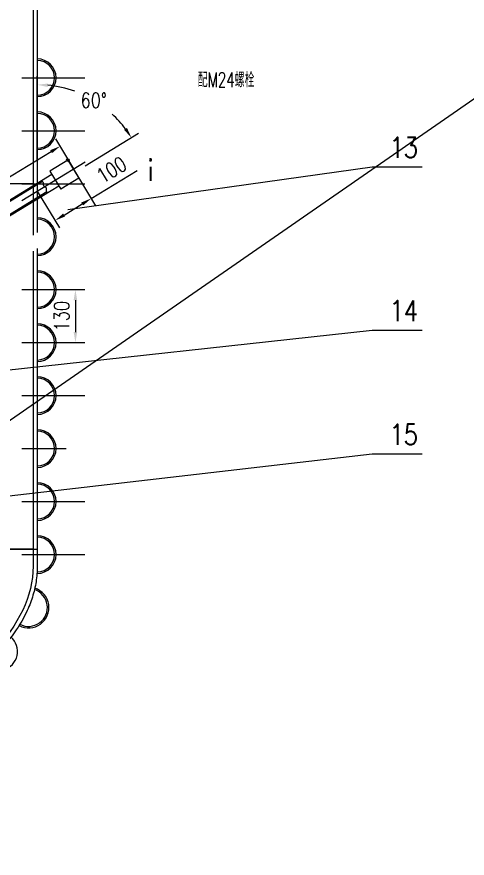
# Model space of a CAD drawing. Header units: millimetres. Extents: x -1762 to 42666, y -863 to 15979.
# Drawn here: x 36156 to 37218, y 748 to 2733 of the extents above; entities that cross this region are included whole.
import ezdxf

# ---------------------------------------------------------------- set-up
doc = ezdxf.new("R2010")
doc.units = ezdxf.units.MM
doc.header["$LTSCALE"] = 10
doc.header["$MEASUREMENT"] = 0
doc.linetypes.add('CENTER', pattern=[2, 1.25, -0.25, 0.25, -0.25])
doc.layers.get('0').update_dxf_attribs({"linetype": 'CONTINUOUS'})
doc.layers.get('DEFPOINTS').update_dxf_attribs({"linetype": 'CONTINUOUS'})
for name, color, linetype in [('1轮廓实线层', 7, 'CONTINUOUS'), ('3中心线层', 1, 'CENTER'), ('6文字层', 3, 'CONTINUOUS'), ('7标注层', 4, 'CONTINUOUS')]:
    doc.layers.add(name, color=color, linetype=linetype)
doc.styles.add('PC_TEXTSTYLE', font='romans.shx', dxfattribs={"width": 0.8, "bigfont": 'hzfs.shx'})
doc.dimstyles.new('TH_GBDIM', dxfattribs={"dimscale": 10, "dimtxt": 3.5, "dimasz": 2.5, "dimexe": 2, "dimexo": 0, "dimgap": 1.5, "dimtad": 1, "dimdec": 0, "dimzin": 0, "dimdsep": 46, "dimtxsty": 'PC_TEXTSTYLE', "dimcen": 2.5, "dimadec": 0, "dimazin": 0, "dimtfac": 0.714286, "dimtdec": 0, "dimtmove": 0, "dimatfit": 3, "dimfxl": 0, "dimtolj": 1, "dimtzin": 0, "dimarcsym": 0})

# ---------------------------------------------------------------- blocks, each defined once
blk = doc.blocks.new('*D138')
at = {"layer": '7标注层', "color": 0, "lineweight": -2, "ltscale": 14, "transparency": 16777216}
for p, q in [((36287.2, 2089.2), (36313.8, 2089.2)), ((36293.8, 2064.2), (36293.8, 1989.2)), ((36287.2, 1964.2), (36313.8, 1964.2))]:
    blk.add_line(p, q, dxfattribs=at)
at = {"layer": '7标注层', "color": 0, "ltscale": 14, "transparency": 16777216}
for points in [[(36289.6, 2064.2), (36298, 2064.2), (36293.8, 2089.2)], [(36289.6, 1989.2), (36298, 1989.2), (36293.8, 1964.2)]]:
    blk.add_solid(points, dxfattribs=at)
at = {"layer": 'DEFPOINTS', "color": 0, "ltscale": 14, "transparency": 16777216}
for p in [(36287.2, 2089.2), (36287.2, 1964.2), (36293.8, 1964.2)]:
    blk.add_point(p, dxfattribs=at)
at = {"layer": '7标注层', "color": 3, "ltscale": 14, "transparency": 16777216, "insert": (36261.3, 2026.7), "char_height": 35, "attachment_point": 5, "rotation": 90, "style": 'PC_TEXTSTYLE'}
blk.add_mtext('\\A1;130', dxfattribs=at)
blk = doc.blocks.new('*D143')
at = {"layer": '7标注层', "color": 0, "lineweight": -2, "ltscale": 14, "transparency": 16777216}
for p, q in [((36289.1, 2373.3), (36341.5, 2287.3)), ((36331.1, 2304.4), (36439.5, 2370.5)), ((36203.7, 2321.3), (36256.2, 2235.2)), ((36267.1, 2265.3), (36309.8, 2291.4))]:
    blk.add_line(p, q, dxfattribs=at)
at = {"layer": '7标注层', "color": 0, "ltscale": 14, "transparency": 16777216}
for points in [[(36307.6, 2294.9), (36312, 2287.8), (36331.1, 2304.4)], [(36264.9, 2268.9), (36269.3, 2261.8), (36245.8, 2252.3)]]:
    blk.add_solid(points, dxfattribs=at)
at = {"layer": 'DEFPOINTS', "color": 0, "ltscale": 14, "transparency": 16777216}
for p in [(36289.1, 2373.3), (36203.7, 2321.3), (36331.1, 2304.4)]:
    blk.add_point(p, dxfattribs=at)
at = {"layer": '7标注层', "color": 3, "ltscale": 14, "transparency": 16777216, "insert": (36379.1, 2371.7), "char_height": 35, "attachment_point": 5, "rotation": 31.385, "style": 'PC_TEXTSTYLE'}
blk.add_mtext('\\A1;100{}{}', dxfattribs=at)
blk = doc.blocks.new('*D144')
at = {"layer": '7标注层', "color": 0, "lineweight": -2, "ltscale": 14, "transparency": 16777216}
for p, q in [((36203.7, 2396.3), (36203.7, 2592.6)), ((36316.8, 2381.3), (36443, 2458.3))]:
    blk.add_line(p, q, dxfattribs=at)
for start, end in [(70.1562, 84.4961), (36.8889, 47.2207)]:
    blk.add_arc((36203.7, 2312.3), 260.4, start, end, dxfattribs=at)
at = {"layer": '7标注层', "color": 0, "ltscale": 14, "transparency": 16777216}
for points in [[(36228.5, 2567.3), (36228.9, 2575.6), (36203.7, 2572.6)], [(36415.4, 2470.9), (36408.5, 2466.2), (36426, 2447.9)]]:
    blk.add_solid(points, dxfattribs=at)
at = {"layer": 'DEFPOINTS', "color": 0, "ltscale": 14, "transparency": 16777216}
for p in [(36290.8, 2557.7), (36203.7, 2396.3), (36316.8, 2381.3), (35947.6, 2156.1), (36203.7, 1235.9)]:
    blk.add_point(p, dxfattribs=at)
at = {"layer": '7标注层', "color": 3, "ltscale": 14, "transparency": 16777216, "insert": (36337.1, 2535.9), "char_height": 35, "attachment_point": 5, "style": 'PC_TEXTSTYLE'}
blk.add_mtext('\\A1;60%%d{}{}', dxfattribs=at)
blk = doc.blocks.new('*D168')
at = {"layer": '1轮廓实线层', "color": 0, "lineweight": -2, "ltscale": 14, "transparency": 16777216}
for p, q in [((36290.4, 2374.1), (36247.3, 2444.7)), ((36236.3, 2414.7), (35922.6, 2223.3)), ((35933.9, 2156.7), (35890.8, 2227.3))]:
    blk.add_line(p, q, dxfattribs=at)
at = {"layer": '1轮廓实线层', "color": 0, "ltscale": 14, "transparency": 16777216}
for points in [[(36234.2, 2418.2), (36238.5, 2411.1), (36257.7, 2427.7)], [(35920.4, 2226.8), (35924.8, 2219.7), (35901.3, 2210.2)]]:
    blk.add_solid(points, dxfattribs=at)
at = {"layer": 'DEFPOINTS', "color": 0, "ltscale": 14, "transparency": 16777216}
for p in [(36290.4, 2374.1), (35901.3, 2210.2), (35933.9, 2156.7)]:
    blk.add_point(p, dxfattribs=at)
at = {"layer": '1轮廓实线层', "color": 0, "ltscale": 14, "transparency": 16777216, "insert": (36062.5, 2346.7), "char_height": 35, "attachment_point": 5, "rotation": 31.385, "style": 'PC_TEXTSTYLE'}
blk.add_mtext('\\A1;300', dxfattribs=at)
blk = doc.blocks.new('*D170')
at = {"layer": '7标注层', "color": 0, "lineweight": -2, "ltscale": 14, "transparency": 16777216}
for p, q in [((36193.7, 2339.2), (35859.6, 2339.2)), ((35879.6, 1501.7), (35879.6, 2314.2)), ((36193.7, 1476.7), (35859.6, 1476.7))]:
    blk.add_line(p, q, dxfattribs=at)
at = {"layer": '7标注层', "color": 0, "ltscale": 14, "transparency": 16777216}
for points in [[(35875.4, 2314.2), (35883.7, 2314.2), (35879.6, 2339.2)], [(35875.4, 1501.7), (35883.7, 1501.7), (35879.6, 1476.7)]]:
    blk.add_solid(points, dxfattribs=at)
at = {"layer": 'DEFPOINTS', "color": 0, "ltscale": 14, "transparency": 16777216}
for p in [(35879.6, 2339.2), (36193.7, 2339.2), (36193.7, 1476.7)]:
    blk.add_point(p, dxfattribs=at)
at = {"layer": '7标注层', "color": 3, "ltscale": 14, "transparency": 16777216, "insert": (35847.1, 1907.9), "char_height": 35, "attachment_point": 5, "rotation": 90, "style": 'PC_TEXTSTYLE'}
blk.add_mtext('\\A1;860', dxfattribs=at)

msp = doc.modelspace()

# ---------------------------------------------------------------- linework, layer by layer
at = {"ltscale": 14}
for p, q in [((36203.7, 3316.68), (36203.7, 2715.44)), ((36193.7, 2760.8), (36193.7, 2217.86)), ((36203.7, 2715.44), (36203.7, 2223.96)), ((36193.7, 2289.22), (36193.7, 2217.86)), ((36203.7, 2289.22), (36203.7, 2223.96)), ((36203.7, 2186.47), (36203.7, 1619.75)), ((36193.7, 2180.37), (36193.7, 1598.72)), ((36193.7, 1630.58), (36193.7, 1436.68)), ((36203.7, 1636.68), (36203.7, 1436.68)), ((34393.7, 1476.68), (36203.7, 1476.68))]:
    msp.add_line(p, q, dxfattribs=at)
for centre, radius, start, end in [((36203.7, 2589.18), 44.5, 270, 90), ((36203.7, 2589.18), 41, 270, 90), ((36203.7, 2464.18), 44.5, 270, 90), ((36203.7, 2464.18), 41, 270, 90), ((36203.7, 2214.18), 44.5, 270, 90), ((36203.7, 2214.18), 41, 270, 90), ((36203.7, 2089.18), 44.5, 270, 90), ((36203.7, 2089.18), 41, 270, 90), ((36203.7, 1964.18), 44.5, 270, 90), ((36203.7, 1964.18), 41, 270, 90), ((36203.7, 1839.18), 44.5, 270, 90), ((36203.7, 1839.18), 41, 270, 90), ((36203.7, 1714.18), 44.5, 270, 90), ((36203.7, 1714.18), 41, 270, 90), ((36203.7, 1589.18), 44.5, 270, 90), ((36203.7, 1589.18), 41, 270, 90), ((36203.7, 1464.18), 44.5, 270, 90), ((36203.7, 1464.18), 41, 270, 90), ((36183.23, 1339.18), 48, 242.62541, 71.72167), ((36183.23, 1339.18), 44.5, 242.62541, 71.72167), ((36112.76, 1235.52), 44.5, 223.56354, 49.27438)]:
    msp.add_arc(centre, radius, start, end, dxfattribs=at)
at = {"ltscale": 14, "extrusion": (0, 0, -1)}
msp.add_ellipse((35293.7, 1436.68), major_axis=(-900, 0), ratio=0.5, start_param=3.1415927, end_param=4.9956044, dxfattribs=at)
at = {"ltscale": 14}
msp.add_open_spline([(36203.7, 1436.68), (36203.7, 1424.45), (36202.75, 1412.23), (36198.94, 1387.88), (36196.09, 1375.75), (36188.52, 1351.7), (36183.8, 1339.77), (36169.19, 1309.15), (36157.9, 1290.67), (36130.91, 1254.69), (36115.22, 1237.18), (36079.73, 1203.38), (36059.92, 1187.08), (36016.52, 1155.89), (35992.91, 1141.01), (35942.27, 1112.87), (35915.23, 1099.61), (35858.12, 1074.89), (35828.05, 1063.44), (35765.34, 1042.5), (35732.7, 1033.02), (35665.35, 1016.16), (35630.64, 1008.78), (35559.67, 996.25), (35523.41, 991.09), (35449.92, 983.07), (35412.67, 980.21), (35337.77, 976.82), (35300.11, 976.3), (35224.95, 977.59), (35187.45, 979.41), (35113.84, 985.32), (35077.71, 989.37), (35042.2, 994.5)], degree=3, knots=[3.1415927, 3.1415927, 3.1415927, 3.1415927, 3.2196291, 3.2196291, 3.2976655, 3.2976655, 3.375702, 3.375702, 3.5003508, 3.5003508, 3.6249996, 3.6249996, 3.7496483, 3.7496483, 3.8742971, 3.8742971, 3.9989459, 3.9989459, 4.1235947, 4.1235947, 4.2482434, 4.2482434, 4.3728922, 4.3728922, 4.497541, 4.497541, 4.6221898, 4.6221898, 4.7468386, 4.7468386, 4.8714873, 4.8714873, 4.9939485, 4.9939485, 4.9939485, 4.9939485], dxfattribs=at)
at = {"layer": '1轮廓实线层', "ltscale": 14}
for p, q in [((42666.25, 6301.26), (32390.28, -816.4)), ((36276.05, 2394.67), (36233.37, 2368.64)), ((36276.05, 2394.67), (36302.09, 2351.99)), ((36233.37, 2368.64), (36259.41, 2325.95)), ((36238.05, 2360.95), (35939.26, 2178.68)), ((36216.28, 2344.15), (35940.83, 2176.12)), ((36302.09, 2351.99), (36259.41, 2325.95)), ((36254.72, 2333.63), (35955.93, 2151.36)), ((36226.39, 2319.87), (35954.37, 2153.92))]:
    msp.add_line(p, q, dxfattribs=at)
msp.add_lwpolyline([(36213.84, 2346.18, -0.0528224), (36215.8, 2344.67, -0.0729934), (36216.9, 2343.26, -0.1738746), (36217.6, 2339.19, 0.1660823), (36218.28, 2334.93, 0.1622777), (36221.33, 2332.01, -0.1622777), (36224.39, 2329.09, -0.1660823), (36225.06, 2324.83, 0.1738746), (36225.77, 2320.76, 0.0729934), (36226.87, 2319.35, 0.0528224), (36228.83, 2317.84)], format="xyb", dxfattribs=at)
at = {"layer": '3中心线层', "ltscale": 14}
for p, q in [((36167.17, 2589.18), (36316.32, 2589.18)), ((36167.17, 2464.18), (36316.32, 2464.18)), ((36316.83, 2390.27), (35917.58, 2146.71)), ((36167.17, 2339.18), (36316.32, 2339.18)), ((36167.17, 2089.18), (36316.32, 2089.18)), ((36167.17, 1964.18), (36316.32, 1964.18)), ((36167.17, 1839.18), (36316.32, 1839.18)), ((36167.17, 1714.18), (36272.31, 1714.18)), ((36167.17, 1589.18), (36316.32, 1589.18)), ((36167.17, 1464.18), (36316.32, 1464.18))]:
    msp.add_line(p, q, dxfattribs=at)
at = {"layer": '7标注层', "ltscale": 14}
for points in [[(36276.05, 2278.64), (36994.1, 2379.15), (37111.7, 2379.15)], [(36072.2, 1892.93), (36994.1, 1993.94), (37111.7, 1993.94)], [(36102.48, 1598.46), (36994.1, 1701.92), (37111.7, 1701.92)]]:
    msp.add_lwpolyline(points, dxfattribs=at)
msp.add_circle((36276.05, 2394.67), 3, dxfattribs=at)

# ---------------------------------------------------------------- texts
at = {"layer": '6文字层', "ltscale": 14, "style": 'PC_TEXTSTYLE', "width": 0.667}
for s, height, p in [('配M24螺栓', 35, (36582.36, 2566.8)), ('i', 50, (36465.18, 2345.73))]:
    msp.add_text(s, height=height, dxfattribs=at).set_placement(p)
at = {"layer": '7标注层', "ltscale": 14, "char_height": 49, "width": 83.221, "attachment_point": 1, "style": 'PC_TEXTSTYLE'}
for s, insert in [('{\\Fromans,hz|c134;13}', (37035.17, 2449.15)), ('{\\Fromans,hz|c134;14}', (37035.17, 2063.94)), ('{\\Fromans,hz|c134;15}', (37035.17, 1771.92))]:
    msp.add_mtext(s, dxfattribs=dict(at, insert=insert))

# ---------------------------------------------------------------- dimensions: what is measured, and where the dimension line sits
at = {"layer": '1轮廓实线层', "ltscale": 14}
dim = msp.add_aligned_dim(p1=(36290.35, 2374.11), p2=(35933.94, 2156.69), distance=-62.74, text='300', dimstyle='TH_GBDIM', dxfattribs=at)
dim.commit()
dim.dimension.update_dxf_attribs({"geometry": '*D168', "text_midpoint": (36062.55, 2346.7)})
at = {"layer": '7标注层', "ltscale": 14}
dim = msp.add_angular_dim_2l(base=(36290.77, 2557.65), line1=((36203.7, 2396.29), (36203.7, 1235.88)), line2=((36316.83, 2381.3), (35947.6, 2156.06)), text='60%%d{}{}', dimstyle='TH_GBDIM', override={"dimtad": 0, "dimtih": 1, "dimtoh": 1, "dimclrt": 3, "dimadec": 1}, dxfattribs=at)
dim.commit()
dim.dimension.update_dxf_attribs({"geometry": '*D144', "text_midpoint": (36337.08, 2535.88), "dimtype": 162})
for p1, p2, distance, text, picture, middle in [((36203.7, 2321.25), (36289.07, 2373.33), -80.75, '100{}{}', '*D143', (36379.08, 2371.72)), ((36287.17, 2089.18), (36287.17, 1964.18), 6.64, '130', '*D138', (36261.31, 2026.68))]:
    dim = msp.add_aligned_dim(p1=p1, p2=p2, distance=distance, text=text, dimstyle='TH_GBDIM', override={"dimgap": 1.5, "dimtad": 1, "dimjust": 0, "dimse1": 0, "dimse2": 0, "dimsd1": 0, "dimsd2": 0, "dimclrt": 3, "dimtvp": 0}, dxfattribs=at)
    dim.commit()
    dim.dimension.update_dxf_attribs({"geometry": picture, "text_midpoint": middle})
dim = msp.add_linear_dim(base=(35879.58, 2339.18), p1=(36193.7, 1476.68), p2=(36193.7, 2339.18), angle=90, text='860', dimstyle='TH_GBDIM', override={"dimclrt": 3}, dxfattribs=at)
dim.commit()
dim.dimension.update_dxf_attribs({"geometry": '*D170', "text_midpoint": (35847.08, 1907.93)})

doc.saveas('drawing.dxf')
